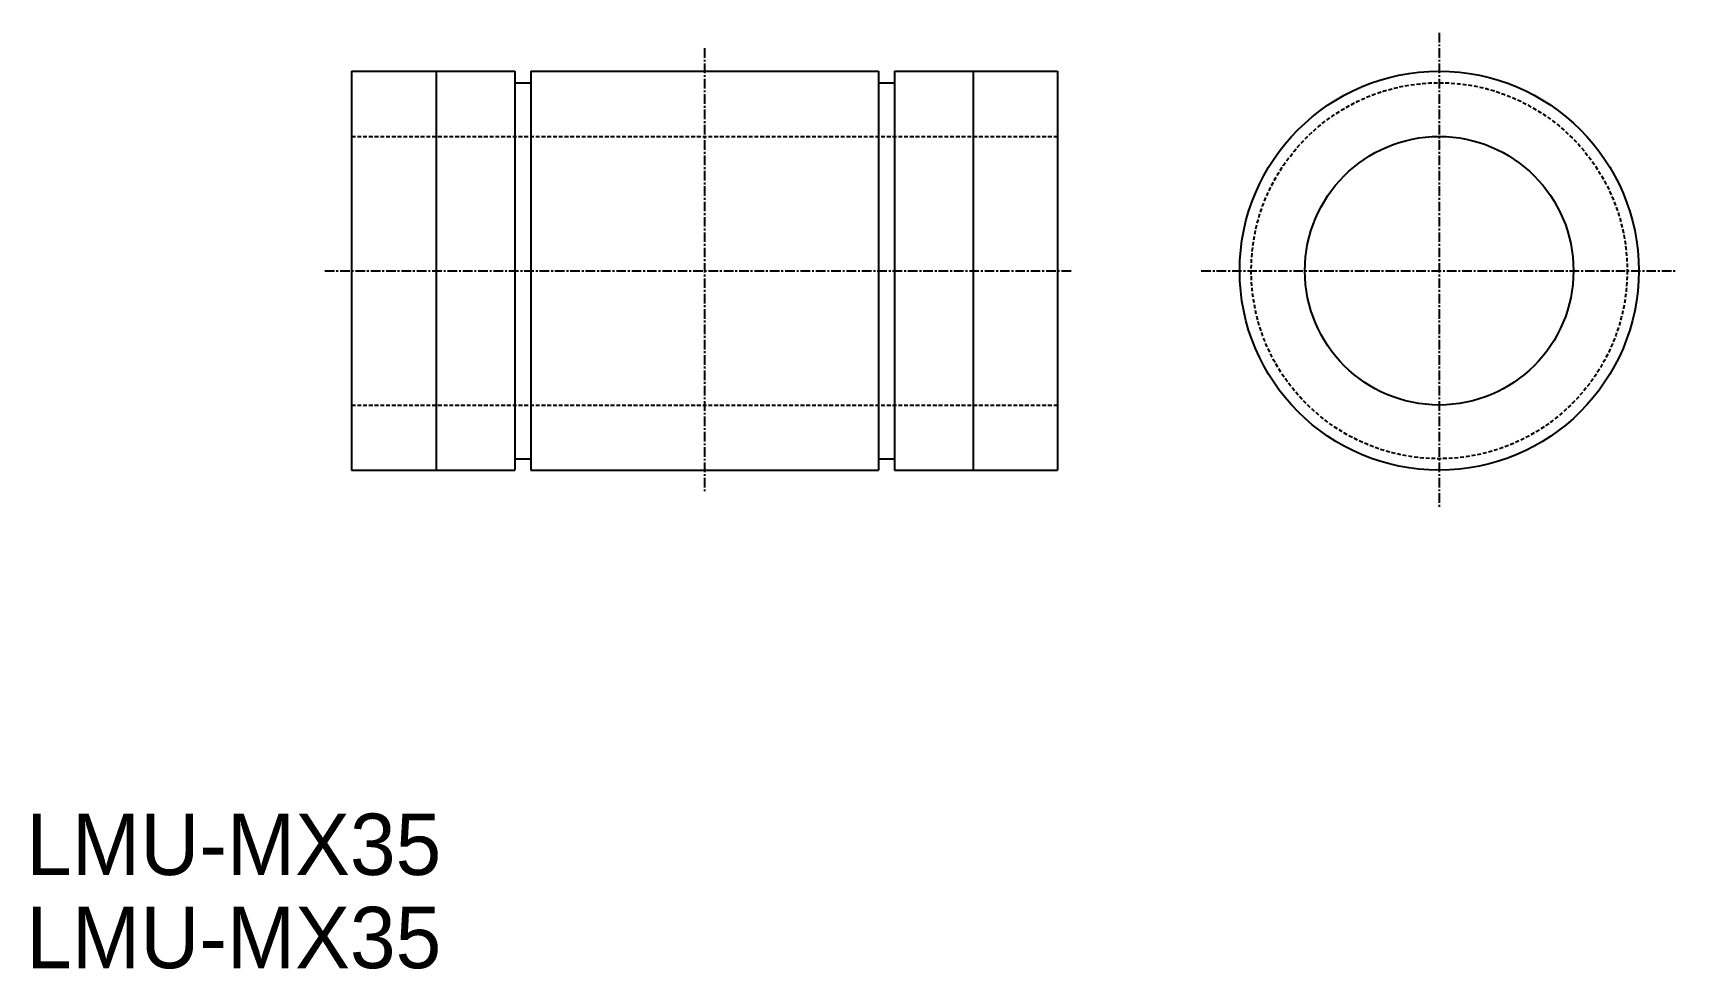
# Model space of a CAD drawing. Extents: x 284 to 498, y -117 to 5.
import ezdxf

# ---------------------------------------------------------------- set-up
doc = ezdxf.new("R2010")
doc.units = 0
doc.linetypes.add('CENTER', pattern=[2, 1.25, -0.25, 0.25, -0.25])
doc.linetypes.add('DASHED', pattern=[0.75, 0.5, -0.25])
doc.layers.get('0').update_dxf_attribs({"linetype": 'CONTINUOUS'})
doc.layers.add('CENTER', color=1, linetype='CENTER')

msp = doc.modelspace()

# ---------------------------------------------------------------- linework, layer by layer
at = {"color": 7, "linetype": 'CONTINUOUS'}
for p, q in [((325.52, 0.11), (346.77, 0.11)), ((325.52, 0.11), (325.52, -51.89)), ((336.52, 0.11), (336.52, -51.89)), ((346.77, 0.11), (346.77, -51.89)), ((348.87, 0.11), (394.17, 0.11)), ((348.87, 0.11), (348.87, -51.89)), ((394.17, 0.11), (394.17, -51.89)), ((396.27, 0.11), (417.52, 0.11)), ((396.27, 0.11), (396.27, -51.89)), ((406.52, 0.11), (406.52, -51.89)), ((417.52, 0.11), (417.52, -51.89)), ((346.77, -1.39), (348.87, -1.39)), ((394.17, -1.39), (396.27, -1.39)), ((346.77, -50.39), (348.87, -50.39)), ((394.17, -50.39), (396.27, -50.39)), ((325.52, -51.89), (346.77, -51.89)), ((348.87, -51.89), (394.17, -51.89)), ((396.27, -51.89), (417.52, -51.89))]:
    msp.add_line(p, q, dxfattribs=at)
at = {"color": 3, "linetype": 'DASHED'}
for p, q in [((325.52, -8.39), (417.52, -8.39)), ((325.52, -43.39), (417.52, -43.39))]:
    msp.add_line(p, q, dxfattribs=at)
at = {"color": 7, "linetype": 'CONTINUOUS'}
for radius in [26, 17.5]:
    msp.add_circle((467.25, -25.89), radius, dxfattribs=at)
at = {"color": 3, "linetype": 'DASHED'}
msp.add_circle((467.25, -25.89), 24.5, dxfattribs=at)
at = {"layer": 'CENTER', "color": 1, "linetype": 'CENTER'}
for p, q in [((467.25, 5.11), (467.25, -56.89)), ((371.52, 3.11), (371.52, -54.89)), ((322.02, -25.89), (419.52, -25.89)), ((436.25, -25.89), (498.25, -25.89))]:
    msp.add_line(p, q, dxfattribs=at)

# ---------------------------------------------------------------- texts
for p in [(283.11, -104.64), (283.11, -116.79)]:
    msp.add_text('LMU-MX35', height=8).set_placement(p)

doc.saveas('drawing.dxf')
